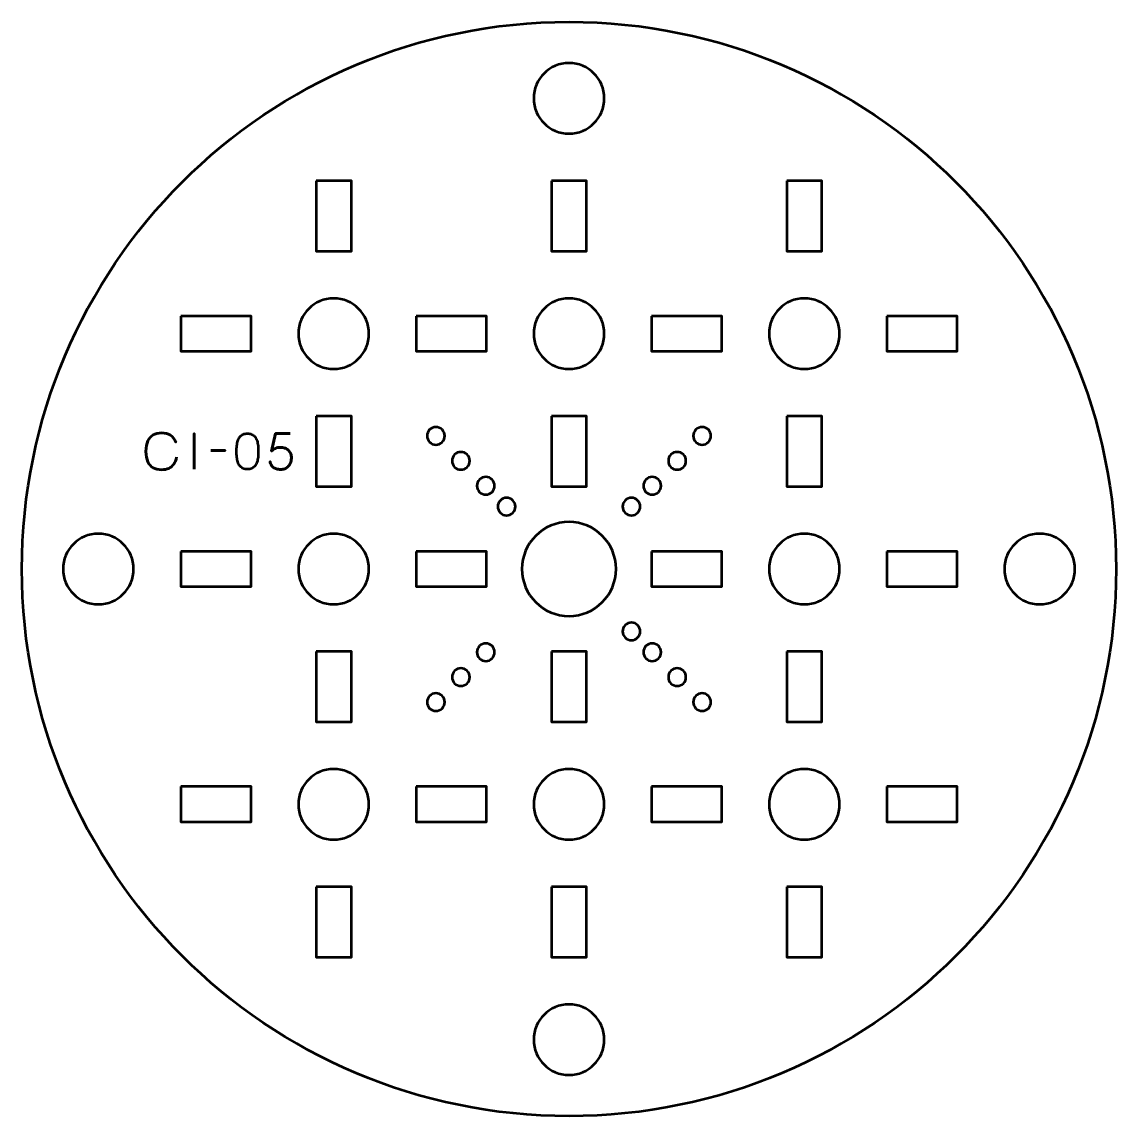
# Model space of a CAD drawing. Header units: centimetres. Extents: x -55.7 to 42.9, y -35.5 to -4.3.
# Drawn here: x -28.9 to -19.6, y -13.65 to -4.35 of the extents above; entities that cross this region are included whole.
import ezdxf

# ---------------------------------------------------------------- set-up
doc = ezdxf.new("R2010")
doc.units = ezdxf.units.CM
doc.header["$MEASUREMENT"] = 0
doc.layers.add('Layer 1', color=7, linetype='Continuous')

msp = doc.modelspace()

# ---------------------------------------------------------------- linework, layer by layer
at = {"layer": 'Layer 1', "color": 2, "lineweight": 53}
msp.add_ellipse((-24.25, -9), major_axis=(0, 4.65), ratio=1, dxfattribs=at)
at = {"layer": 'Layer 1', "lineweight": 53}
for points in [[(-23.94997, -4.99993), (-23.94997, -5.1657), (-24.08431, -5.29993), (-24.24996, -5.29993), (-24.24996, -5.29993), (-24.41559, -5.29993), (-24.54997, -5.1657), (-24.54997, -4.99993), (-24.54997, -4.99993), (-24.54997, -4.83427), (-24.41559, -4.69993), (-24.24996, -4.69993), (-24.24996, -4.69993), (-24.08431, -4.69993), (-23.94997, -4.83427), (-23.94997, -4.99993)], [(-26.39997, -5.69995), (-26.39997, -5.69995), (-26.09997, -5.69995), (-26.09997, -5.69995), (-26.09997, -5.69995), (-26.09997, -5.69995), (-26.09997, -6.29995), (-26.09997, -6.29995), (-26.09997, -6.29995), (-26.09997, -6.29995), (-26.39997, -6.29995), (-26.39997, -6.29995), (-26.39997, -6.29995), (-26.39997, -6.29995), (-26.39997, -5.69995), (-26.39997, -5.69995)], [(-24.40004, -5.69995), (-24.40004, -5.69995), (-24.10004, -5.69995), (-24.10004, -5.69995), (-24.10004, -5.69995), (-24.10004, -5.69995), (-24.10004, -6.29995), (-24.10004, -6.29995), (-24.10004, -6.29995), (-24.10004, -6.29995), (-24.40004, -6.29995), (-24.40004, -6.29995), (-24.40004, -6.29995), (-24.40004, -6.29995), (-24.40004, -5.69995), (-24.40004, -5.69995)], [(-22.39994, -5.69995), (-22.39994, -5.69995), (-22.09993, -5.69995), (-22.09993, -5.69995), (-22.09993, -5.69995), (-22.09993, -5.69995), (-22.09993, -6.29995), (-22.09993, -6.29995), (-22.09993, -6.29995), (-22.09993, -6.29995), (-22.39994, -6.29995), (-22.39994, -6.29995), (-22.39994, -6.29995), (-22.39994, -6.29995), (-22.39994, -5.69995), (-22.39994, -5.69995)], [(-25.94989, -7), (-25.94989, -7.16563), (-26.08427, -7.30001), (-26.2499, -7.30001), (-26.2499, -7.30001), (-26.41567, -7.30001), (-26.5499, -7.16563), (-26.5499, -7), (-26.5499, -7), (-26.5499, -6.83423), (-26.41567, -6.7), (-26.2499, -6.7), (-26.2499, -6.7), (-26.08427, -6.7), (-25.94989, -6.83423), (-25.94989, -7)], [(-23.94997, -7), (-23.94997, -7.16563), (-24.08431, -7.30001), (-24.24996, -7.30001), (-24.24996, -7.30001), (-24.41559, -7.30001), (-24.54997, -7.16563), (-24.54997, -7), (-24.54997, -7), (-24.54997, -6.83423), (-24.41559, -6.7), (-24.24996, -6.7), (-24.24996, -6.7), (-24.08431, -6.7), (-23.94997, -6.83423), (-23.94997, -7)], [(-21.95, -7), (-21.95, -7.16563), (-22.08424, -7.30001), (-22.25001, -7.30001), (-22.25001, -7.30001), (-22.41567, -7.30001), (-22.55001, -7.16563), (-22.55001, -7), (-22.55001, -7), (-22.55001, -6.83423), (-22.41567, -6.7), (-22.25001, -6.7), (-22.25001, -6.7), (-22.08424, -6.7), (-21.95, -6.83423), (-21.95, -7)], [(-27.54995, -6.84993), (-27.54995, -6.84993), (-26.94995, -6.84993), (-26.94995, -6.84993), (-26.94995, -6.84993), (-26.94995, -6.84993), (-26.94995, -7.14993), (-26.94995, -7.14993), (-26.94995, -7.14993), (-26.94995, -7.14993), (-27.54995, -7.14993), (-27.54995, -7.14993), (-27.54995, -7.14993), (-27.54995, -7.14993), (-27.54995, -6.84993), (-27.54995, -6.84993)], [(-25.54999, -6.84993), (-25.54999, -6.84993), (-24.94998, -6.84993), (-24.94998, -6.84993), (-24.94998, -6.84993), (-24.94998, -6.84993), (-24.94998, -7.14993), (-24.94998, -7.14993), (-24.94998, -7.14993), (-24.94998, -7.14993), (-25.54999, -7.14993), (-25.54999, -7.14993), (-25.54999, -7.14993), (-25.54999, -7.14993), (-25.54999, -6.84993), (-25.54999, -6.84993)], [(-23.54992, -6.84993), (-23.54992, -6.84993), (-22.94992, -6.84993), (-22.94992, -6.84993), (-22.94992, -6.84993), (-22.94992, -6.84993), (-22.94992, -7.14993), (-22.94992, -7.14993), (-22.94992, -7.14993), (-22.94992, -7.14993), (-23.54992, -7.14993), (-23.54992, -7.14993), (-23.54992, -7.14993), (-23.54992, -7.14993), (-23.54992, -6.84993), (-23.54992, -6.84993)], [(-21.54995, -6.84993), (-21.54995, -6.84993), (-20.94995, -6.84993), (-20.94995, -6.84993), (-20.94995, -6.84993), (-20.94995, -6.84993), (-20.94995, -7.14993), (-20.94995, -7.14993), (-20.94995, -7.14993), (-20.94995, -7.14993), (-21.54995, -7.14993), (-21.54995, -7.14993), (-21.54995, -7.14993), (-21.54995, -7.14993), (-21.54995, -6.84993), (-21.54995, -6.84993)], [(-26.39997, -7.69991), (-26.39997, -7.69991), (-26.09997, -7.69991), (-26.09997, -7.69991), (-26.09997, -7.69991), (-26.09997, -7.69991), (-26.09997, -8.29992), (-26.09997, -8.29992), (-26.09997, -8.29992), (-26.09997, -8.29992), (-26.39997, -8.29992), (-26.39997, -8.29992), (-26.39997, -8.29992), (-26.39997, -8.29992), (-26.39997, -7.69991), (-26.39997, -7.69991)], [(-24.40004, -7.69991), (-24.40004, -7.69991), (-24.10004, -7.69991), (-24.10004, -7.69991), (-24.10004, -7.69991), (-24.10004, -7.69991), (-24.10004, -8.29992), (-24.10004, -8.29992), (-24.10004, -8.29992), (-24.10004, -8.29992), (-24.40004, -8.29992), (-24.40004, -8.29992), (-24.40004, -8.29992), (-24.40004, -8.29992), (-24.40004, -7.69991), (-24.40004, -7.69991)], [(-22.39994, -7.69991), (-22.39994, -7.69991), (-22.09993, -7.69991), (-22.09993, -7.69991), (-22.09993, -7.69991), (-22.09993, -7.69991), (-22.09993, -8.29992), (-22.09993, -8.29992), (-22.09993, -8.29992), (-22.09993, -8.29992), (-22.39994, -8.29992), (-22.39994, -8.29992), (-22.39994, -8.29992), (-22.39994, -8.29992), (-22.39994, -7.69991), (-22.39994, -7.69991)], [(-23.84996, -8.99994), (-23.84996, -9.22082), (-24.02908, -9.39994), (-24.24996, -9.39994), (-24.24996, -9.39994), (-24.4708, -9.39994), (-24.64998, -9.22082), (-24.64998, -8.99994), (-24.64998, -8.99994), (-24.64998, -8.7791), (-24.4708, -8.59992), (-24.24996, -8.59992), (-24.24996, -8.59992), (-24.02908, -8.59992), (-23.84996, -8.7791), (-23.84996, -8.99994)], [(-27.94997, -8.99994), (-27.94997, -9.16559), (-28.0842, -9.29993), (-28.24997, -9.29993), (-28.24997, -9.29993), (-28.41563, -9.29993), (-28.54997, -9.16559), (-28.54997, -8.99994), (-28.54997, -8.99994), (-28.54997, -8.83431), (-28.41563, -8.69993), (-28.24997, -8.69993), (-28.24997, -8.69993), (-28.0842, -8.69993), (-27.94997, -8.83431), (-27.94997, -8.99994)], [(-25.94989, -8.99994), (-25.94989, -9.16559), (-26.08427, -9.29993), (-26.2499, -9.29993), (-26.2499, -9.29993), (-26.41567, -9.29993), (-26.5499, -9.16559), (-26.5499, -8.99994), (-26.5499, -8.99994), (-26.5499, -8.83431), (-26.41567, -8.69993), (-26.2499, -8.69993), (-26.2499, -8.69993), (-26.08427, -8.69993), (-25.94989, -8.83431), (-25.94989, -8.99994)], [(-21.95, -8.99994), (-21.95, -9.16559), (-22.08424, -9.29993), (-22.25001, -9.29993), (-22.25001, -9.29993), (-22.41567, -9.29993), (-22.55001, -9.16559), (-22.55001, -8.99994), (-22.55001, -8.99994), (-22.55001, -8.83431), (-22.41567, -8.69993), (-22.25001, -8.69993), (-22.25001, -8.69993), (-22.08424, -8.69993), (-21.95, -8.83431), (-21.95, -8.99994)], [(-19.94993, -8.99994), (-19.94993, -9.16559), (-20.0843, -9.29993), (-20.24993, -9.29993), (-20.24993, -9.29993), (-20.4157, -9.29993), (-20.54993, -9.16559), (-20.54993, -8.99994), (-20.54993, -8.99994), (-20.54993, -8.83431), (-20.4157, -8.69993), (-20.24993, -8.69993), (-20.24993, -8.69993), (-20.0843, -8.69993), (-19.94993, -8.83431), (-19.94993, -8.99994)], [(-27.54995, -8.84986), (-27.54995, -8.84986), (-26.94995, -8.84986), (-26.94995, -8.84986), (-26.94995, -8.84986), (-26.94995, -8.84986), (-26.94995, -9.14986), (-26.94995, -9.14986), (-26.94995, -9.14986), (-26.94995, -9.14986), (-27.54995, -9.14986), (-27.54995, -9.14986), (-27.54995, -9.14986), (-27.54995, -9.14986), (-27.54995, -8.84986), (-27.54995, -8.84986)], [(-25.54999, -8.84986), (-25.54999, -8.84986), (-24.94998, -8.84986), (-24.94998, -8.84986), (-24.94998, -8.84986), (-24.94998, -8.84986), (-24.94998, -9.14986), (-24.94998, -9.14986), (-24.94998, -9.14986), (-24.94998, -9.14986), (-25.54999, -9.14986), (-25.54999, -9.14986), (-25.54999, -9.14986), (-25.54999, -9.14986), (-25.54999, -8.84986), (-25.54999, -8.84986)], [(-23.54992, -8.84986), (-23.54992, -8.84986), (-22.94992, -8.84986), (-22.94992, -8.84986), (-22.94992, -8.84986), (-22.94992, -8.84986), (-22.94992, -9.14986), (-22.94992, -9.14986), (-22.94992, -9.14986), (-22.94992, -9.14986), (-23.54992, -9.14986), (-23.54992, -9.14986), (-23.54992, -9.14986), (-23.54992, -9.14986), (-23.54992, -8.84986), (-23.54992, -8.84986)], [(-21.54995, -8.84986), (-21.54995, -8.84986), (-20.94995, -8.84986), (-20.94995, -8.84986), (-20.94995, -8.84986), (-20.94995, -8.84986), (-20.94995, -9.14986), (-20.94995, -9.14986), (-20.94995, -9.14986), (-20.94995, -9.14986), (-21.54995, -9.14986), (-21.54995, -9.14986), (-21.54995, -9.14986), (-21.54995, -9.14986), (-21.54995, -8.84986), (-21.54995, -8.84986)], [(-26.39997, -9.69998), (-26.39997, -9.69998), (-26.09997, -9.69998), (-26.09997, -9.69998), (-26.09997, -9.69998), (-26.09997, -9.69998), (-26.09997, -10.29998), (-26.09997, -10.29998), (-26.09997, -10.29998), (-26.09997, -10.29998), (-26.39997, -10.29998), (-26.39997, -10.29998), (-26.39997, -10.29998), (-26.39997, -10.29998), (-26.39997, -9.69998), (-26.39997, -9.69998)], [(-24.40004, -9.69998), (-24.40004, -9.69998), (-24.10004, -9.69998), (-24.10004, -9.69998), (-24.10004, -9.69998), (-24.10004, -9.69998), (-24.10004, -10.29998), (-24.10004, -10.29998), (-24.10004, -10.29998), (-24.10004, -10.29998), (-24.40004, -10.29998), (-24.40004, -10.29998), (-24.40004, -10.29998), (-24.40004, -10.29998), (-24.40004, -9.69998), (-24.40004, -9.69998)], [(-22.39994, -9.69998), (-22.39994, -9.69998), (-22.09993, -9.69998), (-22.09993, -9.69998), (-22.09993, -9.69998), (-22.09993, -9.69998), (-22.09993, -10.29998), (-22.09993, -10.29998), (-22.09993, -10.29998), (-22.09993, -10.29998), (-22.39994, -10.29998), (-22.39994, -10.29998), (-22.39994, -10.29998), (-22.39994, -10.29998), (-22.39994, -9.69998), (-22.39994, -9.69998)], [(-25.94989, -10.99989), (-25.94989, -11.16566), (-26.08427, -11.2999), (-26.2499, -11.2999), (-26.2499, -11.2999), (-26.41567, -11.2999), (-26.5499, -11.16566), (-26.5499, -10.99989), (-26.5499, -10.99989), (-26.5499, -10.83423), (-26.41567, -10.69989), (-26.2499, -10.69989), (-26.2499, -10.69989), (-26.08427, -10.69989), (-25.94989, -10.83423), (-25.94989, -10.99989)], [(-23.94997, -10.99989), (-23.94997, -11.16566), (-24.08431, -11.2999), (-24.24996, -11.2999), (-24.24996, -11.2999), (-24.41559, -11.2999), (-24.54997, -11.16566), (-24.54997, -10.99989), (-24.54997, -10.99989), (-24.54997, -10.83423), (-24.41559, -10.69989), (-24.24996, -10.69989), (-24.24996, -10.69989), (-24.08431, -10.69989), (-23.94997, -10.83423), (-23.94997, -10.99989)], [(-21.95, -10.99989), (-21.95, -11.16566), (-22.08424, -11.2999), (-22.25001, -11.2999), (-22.25001, -11.2999), (-22.41567, -11.2999), (-22.55001, -11.16566), (-22.55001, -10.99989), (-22.55001, -10.99989), (-22.55001, -10.83423), (-22.41567, -10.69989), (-22.25001, -10.69989), (-22.25001, -10.69989), (-22.08424, -10.69989), (-21.95, -10.83423), (-21.95, -10.99989)], [(-27.54995, -10.84996), (-27.54995, -10.84996), (-26.94995, -10.84996), (-26.94995, -10.84996), (-26.94995, -10.84996), (-26.94995, -10.84996), (-26.94995, -11.14997), (-26.94995, -11.14997), (-26.94995, -11.14997), (-26.94995, -11.14997), (-27.54995, -11.14997), (-27.54995, -11.14997), (-27.54995, -11.14997), (-27.54995, -11.14997), (-27.54995, -10.84996), (-27.54995, -10.84996)], [(-25.54999, -10.84996), (-25.54999, -10.84996), (-24.94998, -10.84996), (-24.94998, -10.84996), (-24.94998, -10.84996), (-24.94998, -10.84996), (-24.94998, -11.14997), (-24.94998, -11.14997), (-24.94998, -11.14997), (-24.94998, -11.14997), (-25.54999, -11.14997), (-25.54999, -11.14997), (-25.54999, -11.14997), (-25.54999, -11.14997), (-25.54999, -10.84996), (-25.54999, -10.84996)], [(-23.54992, -10.84996), (-23.54992, -10.84996), (-22.94992, -10.84996), (-22.94992, -10.84996), (-22.94992, -10.84996), (-22.94992, -10.84996), (-22.94992, -11.14997), (-22.94992, -11.14997), (-22.94992, -11.14997), (-22.94992, -11.14997), (-23.54992, -11.14997), (-23.54992, -11.14997), (-23.54992, -11.14997), (-23.54992, -11.14997), (-23.54992, -10.84996), (-23.54992, -10.84996)], [(-21.54995, -10.84996), (-21.54995, -10.84996), (-20.94995, -10.84996), (-20.94995, -10.84996), (-20.94995, -10.84996), (-20.94995, -10.84996), (-20.94995, -11.14997), (-20.94995, -11.14997), (-20.94995, -11.14997), (-20.94995, -11.14997), (-21.54995, -11.14997), (-21.54995, -11.14997), (-21.54995, -11.14997), (-21.54995, -11.14997), (-21.54995, -10.84996), (-21.54995, -10.84996)], [(-26.39997, -11.69995), (-26.39997, -11.69995), (-26.09997, -11.69995), (-26.09997, -11.69995), (-26.09997, -11.69995), (-26.09997, -11.69995), (-26.09997, -12.29995), (-26.09997, -12.29995), (-26.09997, -12.29995), (-26.09997, -12.29995), (-26.39997, -12.29995), (-26.39997, -12.29995), (-26.39997, -12.29995), (-26.39997, -12.29995), (-26.39997, -11.69995), (-26.39997, -11.69995)], [(-24.40004, -11.69995), (-24.40004, -11.69995), (-24.10004, -11.69995), (-24.10004, -11.69995), (-24.10004, -11.69995), (-24.10004, -11.69995), (-24.10004, -12.29995), (-24.10004, -12.29995), (-24.10004, -12.29995), (-24.10004, -12.29995), (-24.40004, -12.29995), (-24.40004, -12.29995), (-24.40004, -12.29995), (-24.40004, -12.29995), (-24.40004, -11.69995), (-24.40004, -11.69995)], [(-22.39994, -11.69995), (-22.39994, -11.69995), (-22.09993, -11.69995), (-22.09993, -11.69995), (-22.09993, -11.69995), (-22.09993, -11.69995), (-22.09993, -12.29995), (-22.09993, -12.29995), (-22.09993, -12.29995), (-22.09993, -12.29995), (-22.39994, -12.29995), (-22.39994, -12.29995), (-22.39994, -12.29995), (-22.39994, -12.29995), (-22.39994, -11.69995), (-22.39994, -11.69995)], [(-23.94997, -12.99997), (-23.94997, -13.1656), (-24.08431, -13.29997), (-24.24996, -13.29997), (-24.24996, -13.29997), (-24.41559, -13.29997), (-24.54997, -13.1656), (-24.54997, -12.99997), (-24.54997, -12.99997), (-24.54997, -12.8342), (-24.41559, -12.69997), (-24.24996, -12.69997), (-24.24996, -12.69997), (-24.08431, -12.69997), (-23.94997, -12.8342), (-23.94997, -12.99997)]]:
    msp.add_open_spline(points, degree=3, knots=[0, 0, 0, 0, 0.25, 0.25, 0.25, 0.25, 0.5, 0.5, 0.5, 0.5, 0.75, 0.75, 0.75, 0.75, 1, 1, 1, 1], dxfattribs=at)
at = {"layer": 'Layer 1', "color": 250, "lineweight": 53}
for points in [[(-25.32831, -7.81557), (-25.29903, -7.84485), (-25.29903, -7.89236), (-25.32831, -7.92164), (-25.32831, -7.92164), (-25.35759, -7.95092), (-25.40509, -7.95092), (-25.43437, -7.92164), (-25.43437, -7.92164), (-25.46365, -7.89236), (-25.46365, -7.84485), (-25.43437, -7.81557), (-25.43437, -7.81557), (-25.40509, -7.78629), (-25.35759, -7.78629), (-25.32831, -7.81557)], [(-23.06557, -7.92164), (-23.09485, -7.95092), (-23.14235, -7.95092), (-23.17163, -7.92164), (-23.17163, -7.92164), (-23.20091, -7.89236), (-23.20091, -7.84485), (-23.17163, -7.81557), (-23.17163, -7.81557), (-23.14235, -7.78629), (-23.09485, -7.78629), (-23.06557, -7.81557), (-23.06557, -7.81557), (-23.03629, -7.84485), (-23.03629, -7.89236), (-23.06557, -7.92164)], [(-25.11618, -8.0277), (-25.0869, -8.05698), (-25.0869, -8.10449), (-25.11618, -8.13377), (-25.11618, -8.13377), (-25.14546, -8.16305), (-25.19296, -8.16305), (-25.22224, -8.13377), (-25.22224, -8.13377), (-25.25152, -8.10449), (-25.25152, -8.05698), (-25.22224, -8.0277), (-25.22224, -8.0277), (-25.19296, -7.99842), (-25.14546, -7.99842), (-25.11618, -8.0277)], [(-23.2777, -8.13377), (-23.30698, -8.16305), (-23.35448, -8.16305), (-23.38376, -8.13377), (-23.38376, -8.13377), (-23.41304, -8.10449), (-23.41304, -8.05698), (-23.38376, -8.0277), (-23.38376, -8.0277), (-23.35448, -7.99842), (-23.30698, -7.99842), (-23.2777, -8.0277), (-23.2777, -8.0277), (-23.24842, -8.05698), (-23.24842, -8.10449), (-23.2777, -8.13377)], [(-24.90404, -8.23984), (-24.87476, -8.26912), (-24.87476, -8.31662), (-24.90404, -8.3459), (-24.90404, -8.3459), (-24.93332, -8.37518), (-24.98083, -8.37518), (-25.01011, -8.3459), (-25.01011, -8.3459), (-25.03939, -8.31662), (-25.03939, -8.26912), (-25.01011, -8.23984), (-25.01011, -8.23984), (-24.98083, -8.21056), (-24.93332, -8.21056), (-24.90404, -8.23984)], [(-24.90404, -8.23984), (-24.87476, -8.26912), (-24.87476, -8.31662), (-24.90404, -8.3459), (-24.90404, -8.3459), (-24.93332, -8.37518), (-24.98083, -8.37518), (-25.01011, -8.3459), (-25.01011, -8.3459), (-25.03939, -8.31662), (-25.03939, -8.26912), (-25.01011, -8.23984), (-25.01011, -8.23984), (-24.98083, -8.21056), (-24.93332, -8.21056), (-24.90404, -8.23984)], [(-23.48983, -8.3459), (-23.51911, -8.37518), (-23.56662, -8.37518), (-23.5959, -8.3459), (-23.5959, -8.3459), (-23.62518, -8.31662), (-23.62518, -8.26912), (-23.5959, -8.23984), (-23.5959, -8.23984), (-23.56662, -8.21056), (-23.51911, -8.21056), (-23.48983, -8.23984), (-23.48983, -8.23984), (-23.46055, -8.26912), (-23.46055, -8.31662), (-23.48983, -8.3459)], [(-23.48983, -8.3459), (-23.51911, -8.37518), (-23.56662, -8.37518), (-23.5959, -8.3459), (-23.5959, -8.3459), (-23.62518, -8.31662), (-23.62518, -8.26912), (-23.5959, -8.23984), (-23.5959, -8.23984), (-23.56662, -8.21056), (-23.51911, -8.21056), (-23.48983, -8.23984), (-23.48983, -8.23984), (-23.46055, -8.26912), (-23.46055, -8.31662), (-23.48983, -8.3459)], [(-24.72727, -8.41661), (-24.69799, -8.44589), (-24.69799, -8.4934), (-24.72727, -8.52268), (-24.72727, -8.52268), (-24.75655, -8.55196), (-24.80405, -8.55196), (-24.83333, -8.52268), (-24.83333, -8.52268), (-24.86261, -8.4934), (-24.86261, -8.44589), (-24.83333, -8.41661), (-24.83333, -8.41661), (-24.80405, -8.38733), (-24.75655, -8.38733), (-24.72727, -8.41661)], [(-23.66661, -8.52268), (-23.69589, -8.55196), (-23.74339, -8.55196), (-23.77267, -8.52268), (-23.77267, -8.52268), (-23.80195, -8.4934), (-23.80195, -8.44589), (-23.77267, -8.41661), (-23.77267, -8.41661), (-23.74339, -8.38733), (-23.69589, -8.38733), (-23.66661, -8.41661), (-23.66661, -8.41661), (-23.63733, -8.44589), (-23.63733, -8.4934), (-23.66661, -8.52268)], [(-23.77267, -9.58334), (-23.80195, -9.55406), (-23.80195, -9.50655), (-23.77267, -9.47727), (-23.77267, -9.47727), (-23.74339, -9.44799), (-23.69589, -9.44799), (-23.66661, -9.47727), (-23.66661, -9.47727), (-23.63733, -9.50655), (-23.63733, -9.55406), (-23.66661, -9.58334), (-23.66661, -9.58334), (-23.69589, -9.61262), (-23.74339, -9.61262), (-23.77267, -9.58334)], [(-25.01011, -9.65405), (-24.98083, -9.62477), (-24.93332, -9.62477), (-24.90404, -9.65405), (-24.90404, -9.65405), (-24.87476, -9.68333), (-24.87476, -9.73084), (-24.90404, -9.76012), (-24.90404, -9.76012), (-24.93332, -9.7894), (-24.98083, -9.7894), (-25.01011, -9.76012), (-25.01011, -9.76012), (-25.03939, -9.73084), (-25.03939, -9.68333), (-25.01011, -9.65405)], [(-25.01011, -9.65405), (-24.98083, -9.62477), (-24.93332, -9.62477), (-24.90404, -9.65405), (-24.90404, -9.65405), (-24.87476, -9.68333), (-24.87476, -9.73084), (-24.90404, -9.76012), (-24.90404, -9.76012), (-24.93332, -9.7894), (-24.98083, -9.7894), (-25.01011, -9.76012), (-25.01011, -9.76012), (-25.03939, -9.73084), (-25.03939, -9.68333), (-25.01011, -9.65405)], [(-23.5959, -9.76012), (-23.62518, -9.73084), (-23.62518, -9.68333), (-23.5959, -9.65405), (-23.5959, -9.65405), (-23.56662, -9.62477), (-23.51911, -9.62477), (-23.48983, -9.65405), (-23.48983, -9.65405), (-23.46055, -9.68333), (-23.46055, -9.73084), (-23.48983, -9.76012), (-23.48983, -9.76012), (-23.51911, -9.7894), (-23.56662, -9.7894), (-23.5959, -9.76012)], [(-23.5959, -9.76012), (-23.62518, -9.73084), (-23.62518, -9.68333), (-23.5959, -9.65405), (-23.5959, -9.65405), (-23.56662, -9.62477), (-23.51911, -9.62477), (-23.48983, -9.65405), (-23.48983, -9.65405), (-23.46055, -9.68333), (-23.46055, -9.73084), (-23.48983, -9.76012), (-23.48983, -9.76012), (-23.51911, -9.7894), (-23.56662, -9.7894), (-23.5959, -9.76012)], [(-25.22224, -9.86618), (-25.19296, -9.8369), (-25.14546, -9.8369), (-25.11618, -9.86618), (-25.11618, -9.86618), (-25.0869, -9.89546), (-25.0869, -9.94297), (-25.11618, -9.97225), (-25.11618, -9.97225), (-25.14546, -10.00153), (-25.19296, -10.00153), (-25.22224, -9.97225), (-25.22224, -9.97225), (-25.25152, -9.94297), (-25.25152, -9.89546), (-25.22224, -9.86618)], [(-23.38376, -9.97225), (-23.41304, -9.94297), (-23.41304, -9.89546), (-23.38376, -9.86618), (-23.38376, -9.86618), (-23.35448, -9.8369), (-23.30698, -9.8369), (-23.2777, -9.86618), (-23.2777, -9.86618), (-23.24842, -9.89546), (-23.24842, -9.94297), (-23.2777, -9.97225), (-23.2777, -9.97225), (-23.30698, -10.00153), (-23.35448, -10.00153), (-23.38376, -9.97225)], [(-25.43437, -10.07831), (-25.40509, -10.04903), (-25.35759, -10.04903), (-25.32831, -10.07831), (-25.32831, -10.07831), (-25.29903, -10.10759), (-25.29903, -10.1551), (-25.32831, -10.18438), (-25.32831, -10.18438), (-25.35759, -10.21366), (-25.40509, -10.21366), (-25.43437, -10.18438), (-25.43437, -10.18438), (-25.46365, -10.1551), (-25.46365, -10.10759), (-25.43437, -10.07831)], [(-23.17163, -10.18438), (-23.20091, -10.1551), (-23.20091, -10.10759), (-23.17163, -10.07831), (-23.17163, -10.07831), (-23.14235, -10.04903), (-23.09485, -10.04903), (-23.06557, -10.07831), (-23.06557, -10.07831), (-23.03629, -10.10759), (-23.03629, -10.1551), (-23.06557, -10.18438), (-23.06557, -10.18438), (-23.09485, -10.21366), (-23.14235, -10.21366), (-23.17163, -10.18438)]]:
    msp.add_open_spline(points, degree=3, knots=[0, 0, 0, 0, 0.25, 0.25, 0.25, 0.25, 0.5, 0.5, 0.5, 0.5, 0.75, 0.75, 0.75, 0.75, 1, 1, 1, 1], dxfattribs=at)
at = {"layer": 'Layer 1', "color": 30, "lineweight": 53}
for points, knots in [([(-27.58612, -8.05033), (-27.59064, -8.07453), (-27.59854, -8.0945), (-27.60962, -8.11016), (-27.60962, -8.11016), (-27.62076, -8.12576), (-27.63502, -8.13733), (-27.65237, -8.14488), (-27.65237, -8.14488), (-27.66966, -8.15243), (-27.68998, -8.15624), (-27.71312, -8.15617), (-27.71312, -8.15617), (-27.74127, -8.15624), (-27.76519, -8.1508), (-27.78481, -8.13973), (-27.78481, -8.13973), (-27.80442, -8.12872), (-27.81938, -8.11172), (-27.82968, -8.08865), (-27.82968, -8.08865), (-27.83998, -8.06557), (-27.84513, -8.03601), (-27.8452, -7.99996), (-27.8452, -7.99996), (-27.84513, -7.96405), (-27.83998, -7.93455), (-27.82968, -7.91148), (-27.82968, -7.91148), (-27.81938, -7.88841), (-27.80442, -7.87134), (-27.78481, -7.86026), (-27.78481, -7.86026), (-27.76519, -7.84918), (-27.74127, -7.84368), (-27.71312, -7.84375), (-27.71312, -7.84375), (-27.68299, -7.84368), (-27.65774, -7.8501), (-27.63742, -7.86301), (-27.63742, -7.86301), (-27.61717, -7.87592), (-27.60228, -7.89589), (-27.5929, -7.92291), (-27.5929, -7.92291), (-27.60228, -7.89589), (-27.61717, -7.87592), (-27.63742, -7.86301), (-27.63742, -7.86301), (-27.65774, -7.8501), (-27.68299, -7.84368), (-27.71312, -7.84375), (-27.71312, -7.84375), (-27.74127, -7.84368), (-27.76519, -7.84918), (-27.78481, -7.86026), (-27.78481, -7.86026), (-27.80442, -7.87134), (-27.81938, -7.88841), (-27.82968, -7.91148), (-27.82968, -7.91148), (-27.83998, -7.93455), (-27.84513, -7.96405), (-27.8452, -7.99996), (-27.8452, -7.99996), (-27.84513, -8.03601), (-27.83998, -8.06557), (-27.82968, -8.08865), (-27.82968, -8.08865), (-27.81938, -8.11172), (-27.80442, -8.12872), (-27.78481, -8.13973), (-27.78481, -8.13973), (-27.76519, -8.1508), (-27.74127, -8.15624), (-27.71312, -8.15617), (-27.71312, -8.15617), (-27.68998, -8.15624), (-27.66966, -8.15243), (-27.65237, -8.14488), (-27.65237, -8.14488), (-27.63502, -8.13733), (-27.62076, -8.12576), (-27.60962, -8.11016), (-27.60962, -8.11016), (-27.59854, -8.0945), (-27.59064, -8.07453), (-27.58612, -8.05033)], [0, 0, 0, 0, 0.0454545, 0.0454545, 0.0454545, 0.0454545, 0.0909091, 0.0909091, 0.0909091, 0.0909091, 0.1363636, 0.1363636, 0.1363636, 0.1363636, 0.1818182, 0.1818182, 0.1818182, 0.1818182, 0.2272727, 0.2272727, 0.2272727, 0.2272727, 0.2727273, 0.2727273, 0.2727273, 0.2727273, 0.3181818, 0.3181818, 0.3181818, 0.3181818, 0.3636364, 0.3636364, 0.3636364, 0.3636364, 0.4090909, 0.4090909, 0.4090909, 0.4090909, 0.4545455, 0.4545455, 0.4545455, 0.4545455, 0.5, 0.5, 0.5, 0.5, 0.5454545, 0.5454545, 0.5454545, 0.5454545, 0.5909091, 0.5909091, 0.5909091, 0.5909091, 0.6363636, 0.6363636, 0.6363636, 0.6363636, 0.6818182, 0.6818182, 0.6818182, 0.6818182, 0.7272727, 0.7272727, 0.7272727, 0.7272727, 0.7727273, 0.7727273, 0.7727273, 0.7727273, 0.8181818, 0.8181818, 0.8181818, 0.8181818, 0.8636364, 0.8636364, 0.8636364, 0.8636364, 0.9090909, 0.9090909, 0.9090909, 0.9090909, 0.9545455, 0.9545455, 0.9545455, 0.9545455, 1, 1, 1, 1]), ([(-27.43626, -8.15278), (-27.43626, -8.15278), (-27.43626, -7.84756), (-27.43626, -7.84756), (-27.43626, -7.84756), (-27.43626, -7.84756), (-27.43626, -8.15278), (-27.43626, -8.15278)], [0, 0, 0, 0, 0.5, 0.5, 0.5, 0.5, 1, 1, 1, 1]), ([(-26.98287, -8.15278), (-26.96806, -8.15271), (-26.95529, -8.1501), (-26.94463, -8.14502), (-26.94463, -8.14502), (-26.93405, -8.13994), (-26.92523, -8.13267), (-26.91818, -8.12343), (-26.91818, -8.12343), (-26.91119, -8.11412), (-26.90569, -8.10311), (-26.9016, -8.09041), (-26.9016, -8.09041), (-26.89757, -8.07771), (-26.89468, -8.06381), (-26.89306, -8.04857), (-26.89306, -8.04857), (-26.89136, -8.03333), (-26.89052, -8.01731), (-26.89059, -8.00038), (-26.89059, -8.00038), (-26.89052, -7.98352), (-26.89136, -7.9675), (-26.89306, -7.95233), (-26.89306, -7.95233), (-26.89468, -7.93716), (-26.89757, -7.92319), (-26.9016, -7.91049), (-26.9016, -7.91049), (-26.90569, -7.89786), (-26.91119, -7.88686), (-26.91818, -7.87747), (-26.91818, -7.87747), (-26.92523, -7.86816), (-26.93405, -7.86089), (-26.94463, -7.85581), (-26.94463, -7.85581), (-26.95529, -7.85066), (-26.96806, -7.84805), (-26.98287, -7.84798), (-26.98287, -7.84798), (-26.99769, -7.84805), (-27.01046, -7.85066), (-27.02112, -7.85581), (-27.02112, -7.85581), (-27.0317, -7.86089), (-27.04052, -7.86816), (-27.04757, -7.87747), (-27.04757, -7.87747), (-27.05456, -7.88686), (-27.06006, -7.89786), (-27.06415, -7.91049), (-27.06415, -7.91049), (-27.06818, -7.92319), (-27.07107, -7.93716), (-27.07269, -7.95233), (-27.07269, -7.95233), (-27.07438, -7.9675), (-27.07523, -7.98352), (-27.07516, -8.00038), (-27.07516, -8.00038), (-27.07523, -8.01731), (-27.07438, -8.03333), (-27.07269, -8.04857), (-27.07269, -8.04857), (-27.07107, -8.06381), (-27.06818, -8.07771), (-27.06415, -8.09041), (-27.06415, -8.09041), (-27.06006, -8.10311), (-27.05456, -8.11412), (-27.04757, -8.12343), (-27.04757, -8.12343), (-27.04052, -8.13267), (-27.0317, -8.13994), (-27.02112, -8.14502), (-27.02112, -8.14502), (-27.01046, -8.1501), (-26.99769, -8.15271), (-26.98287, -8.15278)], [0, 0, 0, 0, 0.05, 0.05, 0.05, 0.05, 0.1, 0.1, 0.1, 0.1, 0.15, 0.15, 0.15, 0.15, 0.2, 0.2, 0.2, 0.2, 0.25, 0.25, 0.25, 0.25, 0.3, 0.3, 0.3, 0.3, 0.35, 0.35, 0.35, 0.35, 0.4, 0.4, 0.4, 0.4, 0.45, 0.45, 0.45, 0.45, 0.5, 0.5, 0.5, 0.5, 0.55, 0.55, 0.55, 0.55, 0.6, 0.6, 0.6, 0.6, 0.65, 0.65, 0.65, 0.65, 0.7, 0.7, 0.7, 0.7, 0.75, 0.75, 0.75, 0.75, 0.8, 0.8, 0.8, 0.8, 0.85, 0.85, 0.85, 0.85, 0.9, 0.9, 0.9, 0.9, 0.95, 0.95, 0.95, 0.95, 1, 1, 1, 1]), ([(-26.98287, -8.15278), (-26.96806, -8.15271), (-26.95529, -8.1501), (-26.94463, -8.14502), (-26.94463, -8.14502), (-26.93405, -8.13994), (-26.92523, -8.13267), (-26.91818, -8.12343), (-26.91818, -8.12343), (-26.91119, -8.11412), (-26.90569, -8.10311), (-26.9016, -8.09041), (-26.9016, -8.09041), (-26.89757, -8.07771), (-26.89468, -8.06381), (-26.89306, -8.04857), (-26.89306, -8.04857), (-26.89136, -8.03333), (-26.89052, -8.01731), (-26.89059, -8.00038), (-26.89059, -8.00038), (-26.89052, -7.98352), (-26.89136, -7.9675), (-26.89306, -7.95233), (-26.89306, -7.95233), (-26.89468, -7.93716), (-26.89757, -7.92319), (-26.9016, -7.91049), (-26.9016, -7.91049), (-26.90569, -7.89786), (-26.91119, -7.88686), (-26.91818, -7.87747), (-26.91818, -7.87747), (-26.92523, -7.86816), (-26.93405, -7.86089), (-26.94463, -7.85581), (-26.94463, -7.85581), (-26.95529, -7.85066), (-26.96806, -7.84805), (-26.98287, -7.84798), (-26.98287, -7.84798), (-26.99769, -7.84805), (-27.01046, -7.85066), (-27.02112, -7.85581), (-27.02112, -7.85581), (-27.0317, -7.86089), (-27.04052, -7.86816), (-27.04757, -7.87747), (-27.04757, -7.87747), (-27.05456, -7.88686), (-27.06006, -7.89786), (-27.06415, -7.91049), (-27.06415, -7.91049), (-27.06818, -7.92319), (-27.07107, -7.93716), (-27.07269, -7.95233), (-27.07269, -7.95233), (-27.07438, -7.9675), (-27.07523, -7.98352), (-27.07516, -8.00038), (-27.07516, -8.00038), (-27.07523, -8.01731), (-27.07438, -8.03333), (-27.07269, -8.04857), (-27.07269, -8.04857), (-27.07107, -8.06381), (-27.06818, -8.07771), (-27.06415, -8.09041), (-27.06415, -8.09041), (-27.06006, -8.10311), (-27.05456, -8.11412), (-27.04757, -8.12343), (-27.04757, -8.12343), (-27.04052, -8.13267), (-27.0317, -8.13994), (-27.02112, -8.14502), (-27.02112, -8.14502), (-27.01046, -8.1501), (-26.99769, -8.15271), (-26.98287, -8.15278)], [0, 0, 0, 0, 0.05, 0.05, 0.05, 0.05, 0.1, 0.1, 0.1, 0.1, 0.15, 0.15, 0.15, 0.15, 0.2, 0.2, 0.2, 0.2, 0.25, 0.25, 0.25, 0.25, 0.3, 0.3, 0.3, 0.3, 0.35, 0.35, 0.35, 0.35, 0.4, 0.4, 0.4, 0.4, 0.45, 0.45, 0.45, 0.45, 0.5, 0.5, 0.5, 0.5, 0.55, 0.55, 0.55, 0.55, 0.6, 0.6, 0.6, 0.6, 0.65, 0.65, 0.65, 0.65, 0.7, 0.7, 0.7, 0.7, 0.75, 0.75, 0.75, 0.75, 0.8, 0.8, 0.8, 0.8, 0.85, 0.85, 0.85, 0.85, 0.9, 0.9, 0.9, 0.9, 0.95, 0.95, 0.95, 0.95, 1, 1, 1, 1]), ([(-26.61881, -7.84756), (-26.61881, -7.84756), (-26.74581, -7.84756), (-26.74581, -7.84756), (-26.74581, -7.84756), (-26.74581, -7.84756), (-26.77968, -7.99911), (-26.77968, -7.99911), (-26.77968, -7.99911), (-26.77375, -7.99403), (-26.76811, -7.98945), (-26.76267, -7.98542), (-26.76267, -7.98542), (-26.75731, -7.9814), (-26.75167, -7.97802), (-26.74567, -7.97519), (-26.74567, -7.97519), (-26.73974, -7.97237), (-26.73297, -7.97025), (-26.72535, -7.96877), (-26.72535, -7.96877), (-26.7178, -7.96729), (-26.70877, -7.96651), (-26.6984, -7.96651), (-26.6984, -7.96651), (-26.68993, -7.96651), (-26.68146, -7.96764), (-26.673, -7.96997), (-26.673, -7.96997), (-26.66453, -7.97223), (-26.65649, -7.97569), (-26.64887, -7.98027), (-26.64887, -7.98027), (-26.64118, -7.98493), (-26.6344, -7.99072), (-26.62848, -7.9977), (-26.62848, -7.9977), (-26.62248, -8.00469), (-26.61775, -8.01287), (-26.61437, -8.02225), (-26.61437, -8.02225), (-26.61091, -8.03164), (-26.60915, -8.04229), (-26.60908, -8.05414), (-26.60908, -8.05414), (-26.609, -8.05852), (-26.6095, -8.06402), (-26.61049, -8.07051), (-26.61049, -8.07051), (-26.6114, -8.077), (-26.6131, -8.08406), (-26.6155, -8.09154), (-26.6155, -8.09154), (-26.61789, -8.09902), (-26.62128, -8.10643), (-26.62558, -8.11376), (-26.62558, -8.11376), (-26.62989, -8.1211), (-26.63539, -8.1278), (-26.64202, -8.13387), (-26.64202, -8.13387), (-26.64866, -8.13994), (-26.6567, -8.14481), (-26.66608, -8.14848), (-26.66608, -8.14848), (-26.67554, -8.15207), (-26.68662, -8.15398), (-26.69924, -8.15405), (-26.69924, -8.15405), (-26.71434, -8.15398), (-26.72704, -8.15236), (-26.73734, -8.14932), (-26.73734, -8.14932), (-26.74765, -8.14622), (-26.75604, -8.1422), (-26.76253, -8.13712), (-26.76253, -8.13712), (-26.76909, -8.13204), (-26.77417, -8.12646), (-26.77784, -8.1204), (-26.77784, -8.1204), (-26.78151, -8.11433), (-26.78426, -8.10826), (-26.7861, -8.10219), (-26.7861, -8.10219), (-26.78793, -8.09612), (-26.78934, -8.09055), (-26.79026, -8.08547), (-26.79026, -8.08547), (-26.78934, -8.09055), (-26.78793, -8.09612), (-26.7861, -8.10219), (-26.7861, -8.10219), (-26.78426, -8.10826), (-26.78151, -8.11433), (-26.77784, -8.1204), (-26.77784, -8.1204), (-26.77417, -8.12646), (-26.76909, -8.13204), (-26.76253, -8.13712), (-26.76253, -8.13712), (-26.75604, -8.1422), (-26.74765, -8.14622), (-26.73734, -8.14932), (-26.73734, -8.14932), (-26.72704, -8.15236), (-26.71434, -8.15398), (-26.69924, -8.15405), (-26.69924, -8.15405), (-26.68662, -8.15398), (-26.67554, -8.15207), (-26.66608, -8.14848), (-26.66608, -8.14848), (-26.6567, -8.14481), (-26.64866, -8.13994), (-26.64202, -8.13387), (-26.64202, -8.13387), (-26.63539, -8.1278), (-26.62989, -8.1211), (-26.62558, -8.11376), (-26.62558, -8.11376), (-26.62128, -8.10643), (-26.61789, -8.09902), (-26.6155, -8.09154), (-26.6155, -8.09154), (-26.6131, -8.08406), (-26.6114, -8.077), (-26.61049, -8.07051), (-26.61049, -8.07051), (-26.6095, -8.06402), (-26.609, -8.05852), (-26.60908, -8.05414), (-26.60908, -8.05414), (-26.60915, -8.04229), (-26.61091, -8.03164), (-26.61437, -8.02225), (-26.61437, -8.02225), (-26.61775, -8.01287), (-26.62248, -8.00469), (-26.62848, -7.9977), (-26.62848, -7.9977), (-26.6344, -7.99072), (-26.64118, -7.98493), (-26.64887, -7.98027), (-26.64887, -7.98027), (-26.65649, -7.97569), (-26.66453, -7.97223), (-26.673, -7.96997), (-26.673, -7.96997), (-26.68146, -7.96764), (-26.68993, -7.96651), (-26.6984, -7.96651), (-26.6984, -7.96651), (-26.70877, -7.96651), (-26.7178, -7.96729), (-26.72535, -7.96877), (-26.72535, -7.96877), (-26.73297, -7.97025), (-26.73974, -7.97237), (-26.74567, -7.97519), (-26.74567, -7.97519), (-26.75167, -7.97802), (-26.75731, -7.9814), (-26.76267, -7.98542), (-26.76267, -7.98542), (-26.76811, -7.98945), (-26.77375, -7.99403), (-26.77968, -7.99911), (-26.77968, -7.99911), (-26.77968, -7.99911), (-26.74581, -7.84756), (-26.74581, -7.84756), (-26.74581, -7.84756), (-26.74581, -7.84756), (-26.61881, -7.84756), (-26.61881, -7.84756)], [0, 0, 0, 0, 0.0227273, 0.0227273, 0.0227273, 0.0227273, 0.0454545, 0.0454545, 0.0454545, 0.0454545, 0.0681818, 0.0681818, 0.0681818, 0.0681818, 0.0909091, 0.0909091, 0.0909091, 0.0909091, 0.1136364, 0.1136364, 0.1136364, 0.1136364, 0.1363636, 0.1363636, 0.1363636, 0.1363636, 0.1590909, 0.1590909, 0.1590909, 0.1590909, 0.1818182, 0.1818182, 0.1818182, 0.1818182, 0.2045455, 0.2045455, 0.2045455, 0.2045455, 0.2272727, 0.2272727, 0.2272727, 0.2272727, 0.25, 0.25, 0.25, 0.25, 0.2727273, 0.2727273, 0.2727273, 0.2727273, 0.2954545, 0.2954545, 0.2954545, 0.2954545, 0.3181818, 0.3181818, 0.3181818, 0.3181818, 0.3409091, 0.3409091, 0.3409091, 0.3409091, 0.3636364, 0.3636364, 0.3636364, 0.3636364, 0.3863636, 0.3863636, 0.3863636, 0.3863636, 0.4090909, 0.4090909, 0.4090909, 0.4090909, 0.4318182, 0.4318182, 0.4318182, 0.4318182, 0.4545455, 0.4545455, 0.4545455, 0.4545455, 0.4772727, 0.4772727, 0.4772727, 0.4772727, 0.5, 0.5, 0.5, 0.5, 0.5227273, 0.5227273, 0.5227273, 0.5227273, 0.5454545, 0.5454545, 0.5454545, 0.5454545, 0.5681818, 0.5681818, 0.5681818, 0.5681818, 0.5909091, 0.5909091, 0.5909091, 0.5909091, 0.6136364, 0.6136364, 0.6136364, 0.6136364, 0.6363636, 0.6363636, 0.6363636, 0.6363636, 0.6590909, 0.6590909, 0.6590909, 0.6590909, 0.6818182, 0.6818182, 0.6818182, 0.6818182, 0.7045455, 0.7045455, 0.7045455, 0.7045455, 0.7272727, 0.7272727, 0.7272727, 0.7272727, 0.75, 0.75, 0.75, 0.75, 0.7727273, 0.7727273, 0.7727273, 0.7727273, 0.7954545, 0.7954545, 0.7954545, 0.7954545, 0.8181818, 0.8181818, 0.8181818, 0.8181818, 0.8409091, 0.8409091, 0.8409091, 0.8409091, 0.8636364, 0.8636364, 0.8636364, 0.8636364, 0.8863636, 0.8863636, 0.8863636, 0.8863636, 0.9090909, 0.9090909, 0.9090909, 0.9090909, 0.9318182, 0.9318182, 0.9318182, 0.9318182, 0.9545455, 0.9545455, 0.9545455, 0.9545455, 0.9772727, 0.9772727, 0.9772727, 0.9772727, 1, 1, 1, 1]), ([(-27.29529, -7.99318), (-27.29529, -7.99318), (-27.1721, -7.99318), (-27.1721, -7.99318), (-27.1721, -7.99318), (-27.1721, -7.99318), (-27.29529, -7.99318), (-27.29529, -7.99318)], [0, 0, 0, 0, 0.5, 0.5, 0.5, 0.5, 1, 1, 1, 1])]:
    msp.add_open_spline(points, degree=3, knots=knots, dxfattribs=at)

doc.saveas('drawing.dxf')
